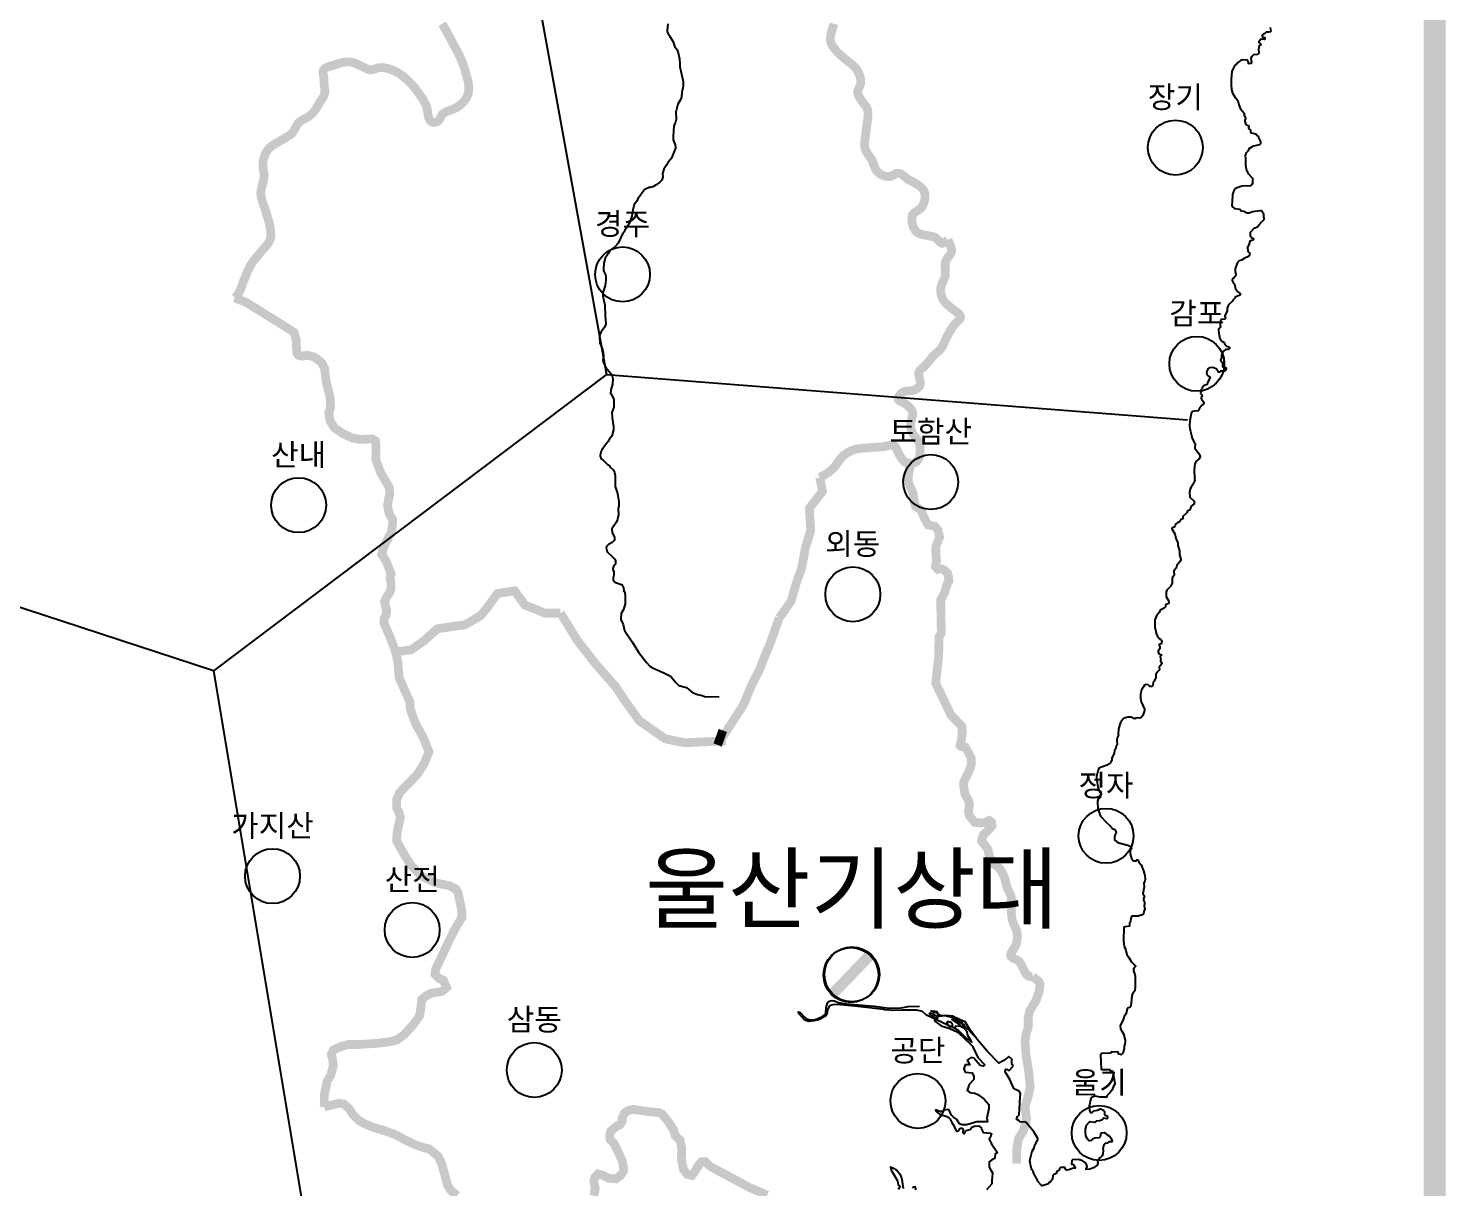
# Model space of a CAD drawing. Header units: millimetres. Extents: x -19392 to 580976, y -49129 to 736091.
# Drawn here: x 372576 to 437134, y 222029 to 274821 of the extents above; entities that cross this region are included whole.
import ezdxf
from ezdxf.enums import TextEntityAlignment as Align

# ---------------------------------------------------------------- set-up
doc = ezdxf.new("R2010")
doc.units = ezdxf.units.MM
for name, color, linetype in [('2121', 7, 'Continuous'), ('2411', 7, 'Continuous'), ('AWS', 4, 'Continuous'), ('AWS명', 2, 'Continuous'), ('EL', 2, 'Continuous'), ('MAIN-RIVER', 5, 'Continuous'), ('Point', 1, 'Continuous'), ('관측소명', 3, 'Continuous'), ('기상청', 1, 'Continuous'), ('티센', 6, 'Continuous')]:
    doc.layers.add(name, color=color, linetype=linetype)
doc.styles.get("Standard").update_dxf_attribs({"font": ''})
doc.styles.get('Standard').set_extended_font_data('Gulim')

# ---------------------------------------------------------------- blocks, each defined once
blk = doc.blocks.new('관측소(기상청)')
at = {"layer": '기상청', "const_width": 500}
blk.add_lwpolyline([(821, 874), (-914, -926)], dxfattribs=at)
at = {"layer": '기상청'}
blk.add_circle((-46, -26), 1250, dxfattribs=at)

msp = doc.modelspace()

# ---------------------------------------------------------------- linework, layer by layer
at = {"const_width": 1000}
msp.add_lwpolyline([(436634, 41900), (436634, 603450), (72212, 603450), (72212, 41900)], close=True, dxfattribs=at)
at = {"layer": '2121', "color": 7}
for points in [[(429137, 274864), (429177, 274683), (429153, 274661), (429085, 274642), (428959, 274649), (428897, 274591), (428841, 274562), (428780, 274515), (428774, 274458), (428793, 274421), (428894, 274407), (428901, 274361), (428877, 274319), (428865, 274316), (428708, 274326), (428702, 274295), (428622, 274210), (428629, 274175), (428703, 274117), (428737, 274076), (428644, 274019), (428625, 273987), (428603, 273850), (428618, 273699), (428612, 273675), (428556, 273634), (428382, 273609), (428302, 273545), (428265, 273457), (428270, 273344), (428285, 273294), (428281, 273220), (428281, 273220), (428157, 273205), (428156, 273280), (428103, 273377), (427891, 273395), (427785, 273362), (427633, 273232), (427603, 273188), (427545, 273146), (427502, 273089), (427399, 272862), (427383, 272682), (427367, 272499), (427369, 272255), (427386, 272037), (427426, 271870), (427529, 271696), (427675, 271530), (427716, 271331), (427775, 271181), (427800, 271138), (427953, 270952), (427961, 270846), (428012, 270753), (428013, 270722), (427983, 270647), (427984, 270597), (428016, 270491), (428061, 270429), (428162, 270384), (428173, 270355), (428157, 270274), (428157, 270274), (428176, 270244), (428227, 270207), (428242, 270171), (428247, 270107), (428279, 270070), (428486, 270023), (428550, 269942), (428599, 269925), (428620, 269800), (428698, 269671), (428705, 269564), (428662, 269523), (428376, 269453), (428314, 269421), (428165, 269331), (428135, 269250), (428102, 269215), (428037, 269141), (428008, 268997), (428015, 268941), (428014, 268591), (428067, 268342), (428132, 268212), (428321, 268018), (428336, 267990), (428333, 267760), (428321, 267721), (428265, 267654), (428191, 267631), (428022, 267647), (427868, 267630), (427868, 267630), (427805, 267616), (427561, 267529), (427500, 267452), (427469, 267396), (427429, 267248), (427421, 267217), (427415, 266957), (427398, 266753), (427417, 266710), (427519, 266615), (427763, 266591), (427818, 266512), (427946, 266490), (428078, 266414), (428178, 266425), (428336, 266486), (428664, 266526), (428720, 266521), (428776, 266476), (428835, 266391), (428830, 266254), (428848, 266170), (428852, 266095), (428815, 266073), (428685, 265952), (428686, 265926), (428636, 265869), (428582, 265778), (428376, 265684), (428235, 265520), (428225, 265382), (428225, 265382), (428302, 265283), (428384, 265253), (428384, 265222), (428366, 265188), (428345, 265172), (428216, 265132), (428169, 264969), (428102, 264861), (428099, 264811), (428118, 264774), (428129, 264690), (428124, 264662), (428171, 264628), (428219, 264576), (428189, 264444), (427960, 264334), (427831, 264261), (427724, 264237), (427650, 264161), (427548, 263884), (427550, 263735), (427576, 263625), (427578, 263560), (427492, 263446), (427418, 263420), (427407, 263353), (427422, 263314), (427509, 263171), (427555, 262966), (427664, 262817), (427759, 262769), (427759, 262769), (427784, 262738), (427754, 262678), (427549, 262578), (427539, 262553), (427439, 262439), (427421, 262395), (427242, 262224), (427182, 262079), (427178, 261935), (427081, 261746), (427081, 261709), (427107, 261609), (427070, 261581), (426926, 261566), (426896, 261550), (426874, 261489), (426856, 261305), (426869, 261291), (426882, 261212), (426815, 261156), (426794, 261112), (426785, 261084), (426795, 260960), (426833, 260743), (426859, 260677), (426943, 260575), (427030, 260534), (427075, 260431), (427133, 260360), (427283, 260306), (427284, 260243), (427284, 260243), (427248, 260202), (427103, 260197), (427000, 260101), (426942, 259988), (426931, 259952), (426928, 259819), (426886, 259709), (426887, 259678), (426900, 259659), (426938, 259619), (426962, 259613), (426972, 259429), (427001, 259406), (427141, 259366), (427142, 259310), (427082, 259216), (427044, 259208), (426881, 259212), (426813, 259171), (426794, 259170), (426762, 259229), (426680, 259322), (426536, 259375), (426367, 259367), (426305, 259323), (426245, 259153), (426253, 259056), (426316, 258991), (426382, 258973), (426399, 258954), (426401, 258923), (426401, 258923), (426289, 258697), (426272, 258600), (426104, 258544), (426055, 258493), (426037, 258424), (425994, 258380), (425972, 258192), (426006, 258146), (426019, 258144), (426035, 258112), (426036, 258087), (426000, 258018), (426001, 257961), (426007, 257930), (426115, 257801), (426116, 257732), (426000, 257628), (426000, 257615), (425932, 257548), (425865, 257410), (425690, 257392), (425597, 257367), (425547, 257278), (425479, 256947), (425473, 256710), (425501, 256528), (425519, 256476), (425585, 256143), (425720, 255882), (425710, 255707), (425882, 255472), (425882, 255472), (425953, 255342), (425953, 255317), (425911, 255216), (425757, 255089), (425702, 254982), (425687, 254884), (425685, 254682), (425699, 254395), (425705, 254357), (425699, 254336), (425707, 254220), (425677, 254175), (425671, 254113), (425543, 253930), (425501, 253848), (425471, 253697), (425481, 253479), (425678, 253295), (425674, 253163), (425538, 253067), (425483, 252903), (425465, 252881), (425397, 252846), (425358, 252802), (425353, 252770), (425335, 252747), (425169, 252599), (425159, 252486), (425053, 252441), (425017, 252350), (424929, 252315), (424929, 252315), (424825, 252238), (424795, 252128), (424688, 252072), (424658, 252035), (424791, 251801), (424866, 251545), (424932, 251402), (424940, 251271), (425006, 251028), (425009, 250859), (425075, 250641), (425075, 250592), (424957, 250440), (424919, 250407), (424894, 250361), (424856, 250232), (424751, 250112), (424761, 249918), (424744, 249875), (424675, 249785), (424672, 249549), (424624, 249471), (424599, 249410), (424439, 249232), (424408, 249155), (424400, 248931), (424515, 248765), (424529, 248665), (424511, 248633), (424405, 248588), (424380, 248545), (424380, 248545), (424369, 248484), (424315, 248421), (424134, 248333), (424080, 248214), (423966, 248076), (423900, 247918), (423891, 247879), (423884, 247549), (423958, 247212), (424041, 247079), (424086, 247033), (424155, 246997), (424212, 246929), (424189, 246825), (424170, 246790), (424090, 246758), (424090, 246733), (424115, 246690), (424117, 246596), (424099, 246553), (424038, 246476), (424033, 246410), (424090, 246333), (424184, 246297), (424185, 246273), (424135, 246221), (424149, 246128), (424162, 246109), (424139, 246006), (424202, 245935), (424199, 245884), (424199, 245884), (424086, 245733), (424094, 245608), (424028, 245534), (423996, 245484), (423928, 245418), (423931, 245241), (423866, 245144), (423854, 245100), (423810, 245041), (423795, 244907), (423783, 244878), (423738, 244843), (423656, 244843), (423586, 244932), (423499, 244943), (423493, 244934), (423422, 244913), (423374, 244842), (423335, 244806), (423276, 244701), (423243, 244572), (423235, 244482), (423233, 244314), (423267, 244145), (423416, 243817), (423410, 243755), (423339, 243535), (423271, 243438), (423240, 243414), (423144, 243422), (423003, 243402), (423003, 243402), (422985, 243385), (422932, 243386), (422809, 243451), (422652, 243449), (422478, 243415), (422438, 243380), (422409, 243325), (422317, 243209), (422229, 242917), (422220, 242671), (422227, 242630), (422179, 242511), (422156, 242405), (422172, 242198), (422133, 242134), (422110, 242074), (422099, 242003), (422045, 241934), (422034, 241821), (422041, 241792), (421974, 241695), (421936, 241590), (421932, 241513), (421877, 241407), (421878, 241388), (421818, 241325), (421717, 241267), (421411, 241157), (421359, 241127), (421301, 241054), (421231, 240759), (421231, 240759), (421251, 240577), (421289, 240266), (421347, 240105), (421443, 239956), (421443, 239925), (421394, 239874), (421408, 239812), (421303, 239741), (421273, 239629), (421269, 239516), (421294, 239367), (421297, 239297), (421375, 239026), (421409, 238949), (421681, 238652), (421854, 238507), (421961, 238377), (422061, 238335), (422132, 238223), (422133, 238204), (422079, 238109), (422047, 238020), (422056, 237862), (422213, 237729), (422240, 237731), (422660, 237631), (422798, 237561), (422819, 237464), (422775, 237407), (422764, 237357), (422759, 237232), (422759, 237232), (422829, 237018), (422901, 236934), (422933, 236916), (423033, 236915), (423064, 236962), (423105, 236964), (423139, 236923), (423153, 236851), (423153, 236851), (423260, 236724), (423371, 236452), (423427, 236247), (423452, 236061), (423432, 235994), (423380, 235898), (423407, 235730), (423337, 235404), (423413, 235312), (423408, 235274), (423366, 235185), (423366, 235127), (423424, 235024), (423412, 234974), (423408, 234868), (423435, 234711), (423386, 234612), (423370, 234492), (423311, 234452), (423134, 234389), (422896, 234395), (422876, 234408), (422803, 234333), (422792, 234296), (422783, 234171), (422737, 234068), (422734, 233939), (422536, 233913), (422479, 233895), (422482, 233652), (422453, 233534), (422462, 233289), (422498, 233004), (422531, 232928), (422531, 232928), (422617, 232649), (422696, 232507), (422808, 232333), (423012, 232131), (423013, 232105), (422914, 231991), (422915, 231910), (422981, 231736), (422994, 231662), (422999, 231287), (422986, 231194), (422979, 230992), (422869, 230854), (422839, 230759), (422790, 230290), (422747, 230229), (422672, 230213), (422623, 230162), (422571, 229936), (422485, 229823), (422431, 229647), (422303, 229420), (422324, 229258), (422466, 229029), (422538, 228742), (422523, 228517), (422492, 228467), (422488, 228373), (422429, 228147), (422355, 228074), (422342, 228089), (422342, 228089), (422255, 228106), (422215, 228193), (421928, 228208), (421891, 228161), (421858, 228150), (421467, 228136), (421448, 228116), (421405, 228100), (421417, 228075), (421436, 227420), (421452, 227407), (421827, 227403), (421860, 227345), (421966, 227346), (422068, 226791), (422069, 226747), (421995, 226622), (421995, 226600), (421948, 226483), (421884, 226409), (421856, 226361), (421714, 226230), (421690, 226145), (421678, 226132), (421635, 226143), (421397, 226144), (421171, 226191), (421133, 226190), (420991, 226113), (420967, 226086), (420903, 225730), (420903, 225730), (420906, 225549), (420945, 225462), (420969, 225449), (421033, 225451), (421107, 225521), (421274, 225555), (421392, 225613), (421436, 225613), (421480, 225595), (421543, 225558), (421600, 225503), (421596, 225372), (421621, 225335), (421716, 225302), (421729, 225287), (421724, 225187), (421705, 225167), (421561, 225194), (421527, 225180), (421527, 225167), (421481, 225117), (421388, 225075), (421213, 225057), (421139, 225002), (420945, 225019), (420876, 224998), (420766, 224860), (420713, 224690), (420712, 224572), (420736, 224396), (420813, 224232), (420813, 224232), (420877, 224174), (420923, 224174), (421014, 224197), (421014, 224210), (421075, 224271), (421156, 224303), (421362, 224306), (421405, 224363), (421446, 224519), (421584, 224534), (421659, 224501), (421704, 224442), (421817, 224375), (421881, 224296), (421943, 224140), (421932, 224111), (421789, 224122), (421716, 224061), (421622, 224035), (421549, 223934), (421542, 223869), (421525, 223827), (421540, 223721), (421526, 223567), (421492, 223479), (421465, 223442), (421376, 223394), (421376, 223394), (421276, 223252), (421290, 223137), (421261, 223051), (421089, 222936), (420933, 222875), (420933, 222875), (420759, 222863), (420752, 222888), (420801, 222991), (420794, 223060), (420730, 223152), (420578, 223263), (420509, 223287), (420390, 223304), (420133, 223291), (420103, 223268), (420099, 223106), (420181, 223082), (420200, 223054), (420210, 223010), (420258, 222933), (420258, 222914), (420140, 222906), (419972, 222841), (419879, 222831), (419879, 222831), (419821, 222877), (419789, 222951), (419583, 222942), (419546, 222903), (419547, 222841), (419522, 222816), (419479, 222800), (419430, 222764), (419393, 222676), (419275, 222618), (419244, 222586), (419222, 222417), (419137, 222300), (419056, 222253), (419007, 222186), (418745, 222116), (418745, 222129), (418732, 222129), (418572, 222295), (418572, 222313), (418548, 222338), (418548, 222364), (418382, 222670), (418344, 222765), (418285, 222859), (418238, 223003), (418216, 223196), (418197, 223264), (418303, 223698), (418394, 223848), (418418, 223974), (418418, 223974), (418472, 224044), (418524, 224182), (418552, 224225), (418557, 224263), (418383, 224574), (418022, 224995), (417982, 225030), (417764, 225017), (417713, 225076), (417593, 225149), (417636, 225268), (417715, 225344), (417748, 226152), (417763, 226320), (417711, 226416), (417497, 226520), (417472, 226540), (417285, 226957), (417073, 227309), (417084, 227409), (417097, 227422), (417157, 227412), (417210, 227383), (417266, 227381), (417419, 227540), (417418, 227615), (417380, 227652), (417367, 227707), (417378, 227832), (417396, 227870), (417243, 227995), (417009, 227820), (416775, 227703), (416260, 228230), (415832, 228752), (415493, 229179), (415249, 229579), (414944, 229701), (414333, 229851), (414055, 229823), (413967, 230034), (413811, 230067), (413811, 229851), (413872, 229607), (414150, 229396), (414550, 229274), (414883, 229118), (415127, 228907), (415588, 228474), (415832, 227958), (416137, 227619), (416076, 227558), (415926, 227586), (415649, 227925), (415527, 227958), (415344, 227836), (415466, 227619), (415249, 227619), (415188, 227436), (415249, 227281), (415560, 227253), (415649, 227097), (415649, 226947), (415432, 226731), (415344, 226453), (415466, 226365), (415682, 226331), (415832, 226270), (416110, 226059), (416321, 225815), (416321, 225632), (416232, 225199), (416271, 225029), (415783, 225028), (415323, 224889), (415092, 224886), (414996, 224931), (414848, 225152), (414710, 225243), (414609, 225347), (414540, 225523), (414513, 225553), (414505, 225583), (414293, 225558), (414189, 225490), (414124, 225489), (413947, 225550), (413891, 225557), (413924, 225496), (414078, 225370), (414411, 225269), (414520, 225198), (414564, 225150), (414602, 225082), (414634, 224991), (414762, 224806), (414763, 224749), (414781, 224743), (414790, 224710), (414858, 224607), (414858, 224607), (414883, 224595), (414946, 224609), (414974, 224647), (415012, 224728), (415031, 224741), (415094, 224736), (415151, 224693), (415140, 224556), (415206, 224487), (415225, 224491), (415277, 224620), (415295, 224639), (415470, 224679), (415556, 224787), (415667, 224832), (415873, 224841), (415987, 224740), (416005, 224669), (416065, 224548), (416397, 224509), (416429, 224497), (416441, 224462), (416414, 224406), (416400, 224331), (416351, 224280), (416345, 224230), (416454, 224028), (416710, 223642), (416698, 223598), (416635, 223578), (416617, 223558), (416617, 223558), (416599, 223409), (416577, 223349), (416447, 223288), (416342, 223199), (416336, 223179), (416345, 222955), (416493, 222707), (416481, 222493), (416464, 222392), (416457, 222207), (416217, 221928)], [(412442, 221983), (412385, 222395), (412339, 222550), (412320, 222584), (412117, 222822), (412016, 222889), (411840, 222961), (411885, 222789), (411996, 222634), (412162, 222334), (412197, 222161), (412227, 222139), (412265, 222093), (412265, 222067), (412198, 221951)], [(413017, 221935), (412978, 222069), (412872, 222058), (412829, 222014)]]:
    msp.add_lwpolyline(points, dxfattribs=at)
at = {"layer": '2411', "const_width": 400}
for points in [[(381974, 262552), (382006, 262578), (382041, 262611), (382050, 262620), (382081, 262656), (382111, 262694), (382138, 262734), (382164, 262775), (382188, 262818), (382210, 262863), (382231, 262908), (382250, 262955), (382269, 263003), (382287, 263051), (382305, 263099), (382305, 263099), (382322, 263148), (382339, 263197), (382356, 263246), (382373, 263295), (382387, 263335), (382407, 263381), (382426, 263428), (382446, 263474), (382465, 263521), (382484, 263567), (382503, 263614), (382523, 263660), (382542, 263706), (382562, 263752), (382583, 263798), (382603, 263843), (382625, 263888), (382647, 263933), (382670, 263977), (382693, 264021), (382718, 264064), (382743, 264107), (382745, 264110), (382773, 264151), (382802, 264191), (382831, 264231), (382862, 264271), (382893, 264310), (382924, 264349), (382956, 264387), (382989, 264426), (383021, 264464), (383053, 264503), (383085, 264541), (383117, 264580), (383149, 264619), (383149, 264619), (383180, 264658), (383202, 264686), (383237, 264725), (383273, 264764), (383309, 264803), (383344, 264843), (383379, 264882), (383413, 264923), (383446, 264963), (383477, 265004), (383506, 265046), (383532, 265089), (383556, 265132), (383577, 265176), (383594, 265222), (383607, 265268), (383616, 265315), (383619, 265342), (383622, 265391), (383621, 265441), (383619, 265481), (383617, 265530), (383613, 265580), (383609, 265630), (383602, 265679), (383595, 265728), (383587, 265777), (383577, 265826), (383567, 265875), (383556, 265924), (383544, 265972), (383531, 266021), (383517, 266069), (383504, 266118), (383489, 266166), (383474, 266214), (383474, 266214), (383459, 266263), (383444, 266311), (383429, 266359), (383413, 266407), (383398, 266455), (383383, 266503), (383368, 266551), (383361, 266573), (383344, 266622), (383328, 266670), (383311, 266718), (383294, 266766), (383277, 266814), (383260, 266862), (383244, 266910), (383229, 266958), (383215, 267006), (383202, 267054), (383190, 267103), (383180, 267151), (383172, 267199), (383166, 267248), (383162, 267289), (383164, 267337), (383169, 267386), (383176, 267435), (383185, 267483), (383195, 267532), (383206, 267581), (383219, 267630), (383232, 267679), (383245, 267728), (383258, 267777), (383271, 267827), (383283, 267876), (383295, 267925), (383295, 267925), (383304, 267975), (383312, 268024), (383319, 268073), (383321, 268103), (383317, 268153), (383311, 268203), (383304, 268253), (383296, 268303), (383288, 268353), (383280, 268403), (383273, 268452), (383267, 268502), (383263, 268551), (383261, 268601), (383261, 268639), (383264, 268690), (383269, 268741), (383276, 268792), (383285, 268842), (383296, 268892), (383309, 268942), (383325, 268991), (383342, 269039), (383362, 269085), (383384, 269131), (383407, 269175), (383433, 269217), (383460, 269255), (383489, 269294), (383520, 269330), (383554, 269365), (383590, 269398), (383628, 269430), (383667, 269461), (383708, 269490), (383750, 269519), (383750, 269519), (383793, 269547), (383837, 269574), (383882, 269601), (383926, 269628), (383971, 269654), (384016, 269680), (384036, 269692), (384080, 269718), (384124, 269743), (384169, 269768), (384214, 269792), (384258, 269817), (384302, 269842), (384346, 269867), (384389, 269893), (384431, 269920), (384472, 269948), (384511, 269978), (384549, 270009), (384585, 270042), (384592, 270050), (384622, 270089), (384650, 270130), (384676, 270173), (384701, 270217), (384726, 270261), (384750, 270306), (384774, 270350), (384799, 270394), (384825, 270437), (384853, 270478), (384883, 270517), (384890, 270527), (384928, 270558), (384967, 270588), (385008, 270616), (385008, 270616), (385051, 270642), (385094, 270667), (385139, 270691), (385183, 270716), (385228, 270740), (385273, 270764), (385316, 270790), (385359, 270816), (385400, 270844), (385427, 270864), (385463, 270898), (385498, 270934), (385531, 270970), (385564, 271008), (385595, 271047), (385625, 271087), (385655, 271128), (385683, 271169), (385711, 271212), (385738, 271255), (385764, 271298), (385789, 271342), (385814, 271386), (385839, 271431), (385844, 271441), (385874, 271483), (385904, 271526), (385933, 271569), (385960, 271613), (385987, 271657), (386011, 271701), (386032, 271747), (386051, 271792), (386066, 271839), (386077, 271886), (386082, 271917), (386082, 271917), (386084, 271966), (386082, 272014), (386077, 272064), (386069, 272114), (386061, 272164), (386053, 272215), (386046, 272265), (386043, 272295), (386042, 272345), (386043, 272395), (386043, 272445), (386043, 272495), (386043, 272533), (386035, 272586), (386024, 272639), (386013, 272692), (386004, 272743), (385997, 272793), (385996, 272840), (386001, 272883), (386003, 272891), (386022, 272928), (386048, 272962), (386082, 272992), (386121, 273019), (386165, 273043), (386213, 273064), (386265, 273083), (386319, 273100), (386375, 273115), (386432, 273129), (386489, 273142), (386520, 273149), (386567, 273168), (386615, 273187), (386663, 273204), (386663, 273204), (386712, 273221), (386761, 273236), (386811, 273250), (386860, 273262), (386910, 273272), (386960, 273281), (387010, 273287), (387059, 273292), (387109, 273294), (387158, 273294), (387207, 273291), (387235, 273288), (387282, 273281), (387330, 273270), (387377, 273258), (387424, 273242), (387471, 273225), (387518, 273207), (387564, 273186), (387610, 273165), (387657, 273143), (387703, 273121), (387749, 273098), (387795, 273076), (387841, 273054), (387851, 273050), (387896, 273026), (387942, 273001), (387988, 272978), (388033, 272958), (388080, 272942), (388126, 272931), (388129, 272931), (388176, 272930), (388224, 272936), (388272, 272947), (388272, 272947), (388321, 272961), (388370, 272977), (388419, 272994), (388468, 273010), (388517, 273023), (388546, 273030), (388596, 273033), (388646, 273034), (388696, 273033), (388746, 273029), (388796, 273023), (388846, 273015), (388896, 273006), (388946, 272994), (388995, 272980), (389043, 272965), (389091, 272948), (389138, 272929), (389182, 272911), (389228, 272892), (389273, 272872), (389318, 272850), (389362, 272827), (389406, 272802), (389448, 272776), (389491, 272748), (389532, 272719), (389573, 272689), (389613, 272658), (389653, 272627), (389691, 272594), (389729, 272561), (389738, 272553), (389777, 272522), (389815, 272489), (389852, 272456), (389852, 272456), (389889, 272423), (389925, 272388), (389961, 272353), (389995, 272317), (390030, 272280), (390063, 272243), (390096, 272205), (390129, 272166), (390161, 272128), (390192, 272088), (390223, 272048), (390254, 272008), (390283, 271967), (390313, 271926), (390341, 271885), (390370, 271844), (390374, 271838), (390403, 271798), (390432, 271757), (390461, 271716), (390489, 271674), (390516, 271632), (390543, 271589), (390569, 271547), (390594, 271504), (390619, 271460), (390643, 271416), (390666, 271372), (390689, 271327), (390711, 271282), (390725, 271226), (390737, 271168), (390747, 271108), (390756, 271048), (390765, 270988), (390775, 270929), (390775, 270929), (390785, 270872), (390796, 270817), (390809, 270765), (390825, 270716), (390844, 270672), (390866, 270633), (390892, 270601), (390924, 270574), (390960, 270555), (390990, 270547), (391039, 270538), (391090, 270538), (391140, 270544), (391148, 270547), (391190, 270563), (391227, 270589), (391260, 270623), (391290, 270662), (391318, 270706), (391345, 270754), (391372, 270802), (391399, 270850), (391428, 270897), (391446, 270924), (391486, 270952), (391528, 270978), (391571, 271002), (391616, 271024), (391661, 271044), (391708, 271063), (391756, 271081), (391804, 271099), (391852, 271117), (391899, 271135), (391946, 271154), (391993, 271174), (391993, 271174), (392038, 271196), (392082, 271219), (392122, 271242), (392164, 271271), (392206, 271302), (392247, 271335), (392287, 271368), (392325, 271403), (392362, 271440), (392398, 271477), (392431, 271515), (392463, 271555), (392492, 271596), (392519, 271637), (392543, 271680), (392564, 271723), (392579, 271758), (392596, 271802), (392610, 271847), (392621, 271893), (392629, 271940), (392635, 271988), (392638, 272036), (392639, 272086), (392638, 272136), (392635, 272186), (392630, 272237), (392623, 272289), (392614, 272340), (392604, 272392), (392593, 272444), (392580, 272497), (392567, 272549), (392552, 272601), (392537, 272652), (392521, 272704), (392521, 272704), (392505, 272755), (392499, 272772), (392489, 272820), (392477, 272868), (392464, 272916), (392451, 272964), (392437, 273011), (392421, 273058), (392406, 273105), (392389, 273152), (392372, 273199), (392354, 273246), (392335, 273292), (392316, 273339), (392297, 273385), (392277, 273431), (392256, 273477), (392235, 273522), (392213, 273568), (392191, 273613), (392169, 273659), (392146, 273704), (392124, 273749), (392100, 273794), (392077, 273839), (392053, 273884), (392030, 273928), (392006, 273973), (391982, 274018), (391958, 274062), (391934, 274106), (391910, 274151), (391903, 274162), (391881, 274207), (391858, 274251), (391834, 274295), (391834, 274295), (391811, 274340), (391787, 274384), (391764, 274428), (391740, 274471), (391716, 274515), (391692, 274559), (391667, 274603), (391643, 274647), (391619, 274691), (391595, 274734), (391571, 274778), (391547, 274822), (391523, 274866), (391506, 274897), (391479, 274941), (391452, 274984), (391425, 275028)], [(409275, 275029), (409262, 274981), (409247, 274933), (409231, 274885), (409215, 274838), (409198, 274790), (409183, 274742), (409183, 274742), (409168, 274694), (409158, 274654), (409145, 274604), (409132, 274553), (409122, 274503), (409113, 274452), (409107, 274402), (409104, 274353), (409105, 274304), (409112, 274256), (409113, 274249), (409125, 274202), (409141, 274156), (409161, 274110), (409185, 274066), (409212, 274022), (409241, 273980), (409272, 273938), (409293, 273912), (409322, 273871), (409352, 273832), (409384, 273794), (409417, 273757), (409451, 273721), (409486, 273685), (409523, 273651), (409559, 273616), (409597, 273583), (409635, 273549), (409673, 273516), (409711, 273483), (409750, 273450), (409788, 273417), (409828, 273385), (409868, 273353), (409909, 273322), (409909, 273322), (409950, 273290), (409990, 273259), (410031, 273227), (410070, 273195), (410109, 273162), (410146, 273129), (410182, 273095), (410216, 273059), (410248, 273023), (410278, 272985), (410305, 272945), (410334, 272902), (410360, 272858), (410384, 272812), (410407, 272765), (410427, 272717), (410444, 272669), (410459, 272619), (410472, 272569), (410481, 272519), (410488, 272469), (410492, 272419), (410492, 272368), (410489, 272319), (410485, 272293), (410470, 272245), (410450, 272198), (410429, 272150), (410407, 272103), (410386, 272056), (410368, 272009), (410356, 271962), (410351, 271916), (410350, 271911), (410357, 271864), (410370, 271817), (410370, 271817), (410388, 271771), (410410, 271724), (410435, 271679), (410462, 271634), (410485, 271596), (410512, 271553), (410542, 271511), (410572, 271470), (410603, 271429), (410635, 271389), (410666, 271348), (410696, 271308), (410725, 271267), (410751, 271225), (410774, 271183), (410794, 271139), (410800, 271124), (410812, 271077), (410820, 271030), (410825, 270981), (410826, 270932), (410826, 270882), (410823, 270832), (410819, 270781), (410813, 270730), (410806, 270679), (410799, 270627), (410791, 270576), (410783, 270525), (410778, 270494), (410773, 270444), (410767, 270395), (410761, 270345), (410755, 270295), (410748, 270246), (410742, 270196), (410742, 270196), (410735, 270147), (410729, 270097), (410723, 270047), (410717, 269998), (410712, 269948), (410710, 269932), (410703, 269881), (410695, 269830), (410688, 269779), (410681, 269728), (410675, 269677), (410671, 269626), (410668, 269576), (410668, 269526), (410669, 269477), (410673, 269428), (410681, 269380), (410688, 269347), (410703, 269302), (410722, 269258), (410744, 269214), (410768, 269171), (410795, 269129), (410823, 269087), (410852, 269045), (410882, 269003), (410912, 268962), (410942, 268920), (410972, 268878), (411000, 268835), (411003, 268830), (411022, 268782), (411040, 268732), (411057, 268682), (411075, 268632), (411092, 268583), (411092, 268583), (411110, 268534), (411129, 268487), (411149, 268442), (411172, 268399), (411196, 268358), (411224, 268320), (411250, 268291), (411287, 268255), (411328, 268222), (411371, 268192), (411416, 268165), (411464, 268141), (411513, 268120), (411563, 268103), (411615, 268089), (411666, 268080), (411718, 268074), (411769, 268073), (411820, 268077), (411869, 268086), (411880, 268088), (411926, 268109), (411971, 268134), (412016, 268160), (412060, 268186), (412105, 268208), (412149, 268223), (412150, 268223), (412195, 268224), (412239, 268217), (412283, 268203), (412327, 268183), (412371, 268157), (412414, 268128), (412458, 268095), (412501, 268060), (412501, 268060), (412543, 268024), (412586, 267986), (412623, 267953), (412671, 267928), (412720, 267903), (412769, 267878), (412818, 267853), (412868, 267827), (412917, 267800), (412965, 267773), (413013, 267746), (413059, 267718), (413103, 267689), (413146, 267659), (413186, 267628), (413224, 267596), (413259, 267563), (413292, 267529), (413320, 267493), (413345, 267457), (413367, 267418), (413383, 267378), (413387, 267368), (413400, 267322), (413410, 267275), (413416, 267225), (413418, 267175), (413417, 267123), (413413, 267071), (413405, 267019), (413395, 266967), (413381, 266915), (413364, 266864), (413345, 266815), (413323, 266766), (413298, 266720), (413298, 266720), (413271, 266676), (413252, 266649), (413215, 266615), (413174, 266584), (413130, 266555), (413085, 266526), (413040, 266498), (412996, 266469), (412955, 266439), (412917, 266407), (412884, 266372), (412858, 266334), (412847, 266311), (412832, 266265), (412823, 266216), (412819, 266165), (412820, 266113), (412824, 266064), (412828, 266012), (412834, 265960), (412844, 265909), (412857, 265857), (412874, 265807), (412894, 265758), (412917, 265711), (412943, 265666), (412972, 265625), (413004, 265586), (413039, 265551), (413072, 265524), (413111, 265499), (413153, 265478), (413198, 265460), (413246, 265446), (413295, 265433), (413346, 265422), (413346, 265422), (413398, 265412), (413450, 265403), (413502, 265393), (413522, 265389), (413572, 265380), (413622, 265370), (413671, 265361), (413721, 265350), (413769, 265339), (413817, 265325), (413863, 265308), (413882, 265300), (413924, 265267), (413965, 265229), (414005, 265189), (414043, 265148), (414081, 265110), (414119, 265077), (414157, 265051), (414195, 265034), (414219, 265030), (414259, 265041), (414298, 265063), (414338, 265092), (414379, 265125), (414421, 265161), (414459, 265194)], [(414459, 265194), (414495, 265116), (414517, 265068), (414539, 265019), (414560, 264971), (414580, 264922), (414598, 264875), (414613, 264827), (414624, 264780), (414631, 264733), (414632, 264687), (414631, 264670), (414619, 264626), (414600, 264583), (414577, 264540), (414550, 264498), (414521, 264456), (414489, 264414), (414458, 264372), (414427, 264329), (414398, 264286), (414372, 264242), (414361, 264220), (414350, 264173), (414343, 264125), (414339, 264076), (414336, 264026), (414336, 263976), (414337, 263926), (414339, 263875), (414341, 263824), (414343, 263773), (414345, 263722), (414345, 263671), (414344, 263620), (414341, 263570), (414341, 263570), (414338, 263545), (414323, 263498), (414305, 263450), (414285, 263403), (414265, 263356), (414244, 263309), (414223, 263262), (414203, 263216), (414184, 263169), (414168, 263122), (414154, 263075), (414143, 263028), (414136, 262983), (414133, 262933), (414132, 262882), (414135, 262832), (414140, 262781), (414149, 262730), (414160, 262680), (414174, 262631), (414191, 262582), (414210, 262535), (414232, 262489), (414256, 262445), (414271, 262421), (414298, 262381), (414328, 262344), (414361, 262307), (414396, 262272), (414433, 262238), (414471, 262205), (414511, 262173), (414551, 262141), (414591, 262108), (414631, 262076), (414671, 262043), (414671, 262043), (414676, 262039), (414723, 262005), (414770, 261970), (414818, 261935), (414864, 261901), (414907, 261866), (414946, 261830), (414980, 261795), (415007, 261759), (415026, 261723), (415035, 261686), (415036, 261679), (415029, 261642), (415012, 261605), (414987, 261567), (414955, 261529), (414919, 261490), (414879, 261451), (414837, 261411), (414795, 261371), (414754, 261331), (414743, 261319), (414715, 261279), (414686, 261238), (414659, 261196), (414632, 261154), (414606, 261111), (414580, 261068), (414554, 261025), (414529, 260982), (414505, 260938), (414480, 260895), (414456, 260851), (414432, 260806), (414409, 260762), (414406, 260757), (414406, 260757), (414385, 260711), (414364, 260665), (414344, 260618), (414323, 260572), (414303, 260525), (414282, 260479), (414261, 260434), (414239, 260389), (414215, 260345), (414190, 260302), (414163, 260261), (414134, 260221), (414113, 260195), (414080, 260159), (414044, 260125), (414007, 260091), (413969, 260059), (413930, 260026), (413892, 259993), (413866, 259970), (413831, 259935), (413797, 259898), (413763, 259862), (413730, 259824), (413697, 259787), (413664, 259749), (413632, 259710), (413600, 259672), (413568, 259634), (413535, 259595), (413503, 259557), (413470, 259519), (413438, 259482), (413404, 259444), (413371, 259408), (413331, 259374), (413331, 259374), (413291, 259341), (413252, 259306), (413216, 259272), (413183, 259235), (413155, 259198), (413146, 259183), (413135, 259138), (413132, 259090), (413135, 259040), (413144, 258987), (413155, 258934), (413168, 258880), (413182, 258826), (413194, 258773), (413204, 258721), (413209, 258671), (413208, 258623), (413200, 258579), (413191, 258554), (413163, 258516), (413130, 258481), (413091, 258449), (413049, 258419), (413004, 258392), (412957, 258368), (412921, 258351), (412873, 258337), (412822, 258326), (412770, 258319), (412717, 258314), (412664, 258309), (412612, 258305), (412560, 258299), (412511, 258291), (412464, 258279), (412421, 258262), (412421, 258262), (412382, 258240), (412381, 258239), (412337, 258202), (412297, 258160), (412260, 258115), (412231, 258068), (412210, 258021), (412198, 257976), (412199, 257934), (412201, 257924), (412221, 257893), (412253, 257866), (412295, 257840), (412343, 257816), (412396, 257792), (412449, 257767), (412494, 257744), (412536, 257714), (412579, 257682), (412620, 257649), (412660, 257614), (412698, 257578), (412733, 257540), (412766, 257501), (412795, 257461), (412820, 257419), (412840, 257376), (412854, 257340), (412859, 257295), (412859, 257249), (412854, 257201), (412846, 257153), (412835, 257103), (412822, 257053), (412808, 257002), (412794, 256950), (412794, 256950), (412782, 256899), (412772, 256848), (412765, 256797), (412763, 256755), (412767, 256705), (412773, 256655), (412782, 256605), (412794, 256556), (412808, 256507), (412825, 256459), (412844, 256413), (412866, 256368), (412875, 256350), (412903, 256309), (412934, 256269), (412966, 256230), (412999, 256192), (413032, 256153), (413063, 256114), (413091, 256074), (413100, 256058), (413122, 256013), (413141, 255966), (413158, 255918), (413171, 255869), (413181, 255819), (413189, 255769), (413194, 255718), (413196, 255667), (413195, 255616), (413191, 255566), (413190, 255563), (413190, 255509), (413187, 255454), (413181, 255399), (413172, 255346), (413172, 255346), (413159, 255295), (413143, 255246), (413122, 255201), (413098, 255161), (413068, 255126), (413055, 255114), (413018, 255083), (412974, 255057), (412927, 255036), (412876, 255020), (412823, 255009), (412770, 255004), (412716, 255004), (412664, 255010), (412614, 255021), (412605, 255024), (412564, 255039), (412524, 255061), (412486, 255089), (412450, 255121), (412415, 255158), (412382, 255199), (412351, 255242), (412320, 255287), (412291, 255334), (412263, 255381), (412235, 255429), (412223, 255451), (412199, 255499), (412177, 255550), (412156, 255600), (412134, 255648), (412112, 255695), (412087, 255737), (412060, 255774), (412029, 255804), (412029, 255804), (412020, 255811), (411982, 255827), (411940, 255837), (411894, 255840), (411845, 255839), (411795, 255832), (411742, 255823), (411688, 255811), (411634, 255797), (411579, 255784), (411524, 255770), (411503, 255766), (411453, 255762), (411403, 255759), (411353, 255756), (411303, 255754), (411253, 255751), (411203, 255748), (411153, 255745), (411103, 255742), (411054, 255738), (411004, 255735), (410954, 255731), (410904, 255726), (410854, 255721), (410851, 255721), (410800, 255718), (410749, 255714), (410698, 255711), (410647, 255708), (410596, 255703), (410546, 255699), (410495, 255693), (410445, 255687), (410395, 255679), (410346, 255671), (410346, 255671), (410297, 255661), (410249, 255649), (410201, 255636), (410154, 255621), (410108, 255604), (410063, 255586), (410017, 255566), (409972, 255544), (409928, 255521), (409884, 255496), (409841, 255469), (409800, 255440), (409760, 255410), (409726, 255383), (409689, 255351), (409654, 255316), (409620, 255280), (409588, 255242), (409557, 255203), (409526, 255163), (409496, 255122), (409467, 255081), (409438, 255040), (409408, 254998), (409379, 254957), (409349, 254916), (409318, 254877), (409286, 254838), (409253, 254800), (409231, 254776), (409194, 254742), (409156, 254709), (409118, 254676), (409079, 254645), (409039, 254614), (408998, 254585), (408998, 254585), (408957, 254556), (408915, 254529), (408872, 254502), (408829, 254477), (408785, 254453), (408740, 254430), (408713, 254416), (408669, 254392), (408624, 254368)], [(386053, 225704), (386063, 226300), (386185, 226866), (386349, 227152), (386471, 227596), (386428, 227883), (386371, 228097), (386471, 228298), (386793, 228448), (387144, 228549), (387595, 228549), (388419, 228599), (389021, 228670), (389350, 228749), (389701, 229000), (390123, 229472), (390395, 229852), (390446, 230146), (390496, 230597), (390675, 230747), (390897, 230876), (391198, 230926), (391427, 230976), (391627, 231148), (391477, 231477), (391298, 231549), (391097, 231750), (391126, 231972), (391971, 233748), (392322, 234328), (392322, 234628), (392150, 235452), (392050, 235624), (391778, 235774), (391147, 235903), (390496, 236204), (389973, 236748), (389622, 237328), (389350, 237829), (389371, 238180), (389472, 238682), (389522, 238882), (389450, 239133), (389350, 239326), (389350, 239706), (389500, 240028), (390274, 240830), (390603, 241331), (390825, 241883), (390553, 242556), (390202, 243179), (389973, 243830), (389951, 244160), (389472, 245234), (389400, 246007), (389300, 246430), (389071, 247060), (388777, 247733), (388777, 247934), (388870, 248106), (388899, 248306), (388799, 248707), (388899, 248936), (389049, 249158), (389099, 249330), (389099, 249559), (389049, 249781), (389099, 249982), (388870, 250562), (388670, 250863), (388720, 251085), (388849, 251385), (389099, 251858), (389171, 252238), (389171, 252460), (389021, 252689), (388935, 253083), (388999, 253441), (389042, 253634), (389013, 253920), (388627, 254579), (388397, 255202), (388412, 255546), (388412, 255861), (388383, 256040), (388233, 256126), (387968, 256112), (387746, 256097), (387352, 256162), (386922, 256355), (386507, 256635), (386314, 256964), (386263, 257308), (386342, 257608), (386328, 257981), (386135, 258769), (386070, 259334), (385927, 259606), (385597, 259857), (385340, 259921), (385211, 259921), (385017, 259893), (384881, 259936), (384803, 260050), (384774, 260652), (384674, 260981), (384237, 261261), (382511, 262335), (381974, 262552)], [(412760, 255004), (412660, 254429), (412660, 254150), (412867, 253670), (412975, 253075), (413247, 252868), (413390, 252517), (413562, 252209), (413877, 252137), (414013, 251965), (414085, 251650), (413913, 251235), (413913, 250956), (413941, 250576), (413891, 250311), (413999, 250189), (414135, 250218), (414292, 250154), (414443, 250018), (414486, 249882), (414507, 249645), (414443, 249552), (414307, 249122), (414135, 248786), (414149, 247927), (414163, 247275), (414056, 247110), (414042, 246229), (413906, 244998), (414600, 243551), (414887, 243258), (415087, 243057), (415109, 242899), (415109, 242670), (415059, 242319), (415016, 242176), (415073, 242119), (415259, 242090), (415381, 241868), (415524, 241582), (415524, 241274), (415431, 241009), (415180, 240500), (415180, 240300), (415231, 239963), (415395, 239670), (415445, 239469), (415395, 239147), (415445, 238961), (415675, 238667), (415939, 238639), (416140, 238653), (416340, 238746), (416448, 238667), (416477, 238517), (416355, 238359), (416090, 238116), (416033, 237980), (415997, 237808), (416118, 237658), (416290, 237421), (416319, 237257), (416412, 236963), (416447, 236814)], [(403973, 242191), (404210, 242849)], [(416447, 236814), (416470, 236799), (416515, 236775), (416560, 236752), (416560, 236752), (416605, 236728), (416648, 236702), (416689, 236675), (416728, 236645), (416735, 236640), (416772, 236606), (416806, 236571), (416838, 236532), (416868, 236492), (416896, 236450), (416922, 236406), (416946, 236361), (416968, 236315), (416989, 236268), (417000, 236242), (417019, 236197), (417036, 236150), (417051, 236103), (417064, 236055), (417077, 236006), (417089, 235957), (417101, 235908), (417112, 235859), (417124, 235810), (417137, 235762), (417151, 235713), (417159, 235686), (417180, 235640), (417202, 235594), (417224, 235549), (417247, 235504), (417269, 235458), (417290, 235413), (417309, 235367), (417327, 235321), (417341, 235274), (417341, 235274), (417344, 235262), (417352, 235214), (417357, 235165), (417360, 235116), (417360, 235066), (417359, 235016), (417357, 234965), (417354, 234915), (417351, 234864), (417348, 234813), (417346, 234763), (417345, 234712), (417344, 234705), (417346, 234655), (417348, 234605), (417351, 234555), (417354, 234505), (417358, 234455), (417363, 234405), (417369, 234355), (417377, 234306), (417386, 234257), (417396, 234208), (417397, 234202), (417413, 234154), (417431, 234107), (417450, 234061), (417470, 234014), (417491, 233968), (417512, 233922), (417532, 233875), (417552, 233829), (417570, 233783), (417586, 233736), (417600, 233689), (417609, 233646), (417609, 233646), (417617, 233596), (417621, 233546), (417624, 233496), (417624, 233446), (417622, 233395), (417618, 233345), (417612, 233294), (417604, 233244), (417593, 233194), (417581, 233145), (417567, 233097), (417556, 233063), (417530, 233013), (417500, 232964), (417467, 232915), (417435, 232867), (417403, 232820), (417374, 232774), (417349, 232730), (417330, 232688), (417318, 232648), (417315, 232610), (417318, 232586), (417339, 232554), (417369, 232525), (417406, 232498), (417450, 232472), (417497, 232447), (417548, 232423), (417599, 232397), (417649, 232370), (417689, 232347), (417722, 232308), (417752, 232265), (417781, 232220), (417808, 232173), (417808, 232173), (417833, 232124), (417858, 232075), (417882, 232026), (417905, 231977), (417929, 231929), (417953, 231882), (417977, 231838), (418003, 231796), (418030, 231758), (418059, 231723), (418090, 231693), (418123, 231668), (418139, 231658), (418181, 231648), (418224, 231641), (418270, 231640), (418317, 231641), (418326, 231642)], [(418326, 231642), (418589, 231435), (418661, 231291), (418618, 230955), (418475, 230554), (418188, 230074), (418116, 229766), (418116, 229315), (418023, 229028), (417973, 228699), (418023, 228033), (418138, 227367), (418210, 226601), (418116, 226178), (417973, 225720), (418045, 225154), (417923, 224674), (417665, 224223), (417594, 223722), (417594, 223414), (417594, 223128)], [(386053, 225714), (386204, 225746), (386724, 225871), (386954, 225836), (387195, 225618), (387355, 225366), (387627, 225090), (387888, 224941), (388215, 224802), (388494, 224711), (388775, 224633), (389289, 224446), (389699, 224226), (390175, 223991), (390605, 223845), (390811, 223805), (391238, 223465), (391385, 223160), (391527, 222682), (391675, 222125), (391847, 221879), (392106, 221666)], [(398330, 221660), (398402, 221982), (398330, 222333), (398380, 222505), (398531, 222655), (398774, 222583), (399003, 222454), (399347, 222433), (399547, 222583), (399676, 222755), (399698, 222884), (399626, 223257), (399347, 223851), (399225, 224080), (399075, 224230), (399053, 224424), (399103, 224603), (399376, 224825), (399526, 224896), (399626, 225047), (399626, 225197), (399727, 225426), (399920, 225548), (400149, 225598), (400271, 225570), (400772, 225498), (401295, 225448), (401445, 225376), (401717, 225047), (401968, 224653), (402040, 224402), (402269, 224180), (402340, 223801), (402319, 223307), (402419, 222855), (402591, 222634), (402792, 222583), (402892, 222705), (403114, 223056), (403236, 223206), (403415, 223206), (403615, 223006), (405434, 222032), (406229, 221688)]]:
    msp.add_lwpolyline(points, dxfattribs=at)
at = {"layer": '2411', "linetype": 'Continuous', "const_width": 400}
for points in [[(406780, 247978), (407316, 248729), (407555, 249564), (407794, 250220), (407973, 251175), (408211, 251950), (408152, 252964), (408748, 253740), (408624, 254368)], [(389300, 246430), (390011, 246522), (390607, 246940), (391204, 247477), (391980, 247596), (392457, 247655), (393173, 248073), (393472, 248431), (393949, 249087), (394725, 249206), (395202, 248550), (395680, 248371), (396097, 248192), (396814, 248192)], [(396814, 248192), (397589, 246940), (398425, 245866), (399320, 244852), (399797, 244136), (400394, 243301), (401588, 242466), (402483, 242287), (404347, 242374)], [(406780, 247978), (406384, 246859), (406096, 246170), (405871, 245593), (405519, 244904), (405134, 243990), (403973, 242191)]]:
    msp.add_lwpolyline(points, dxfattribs=at)
at = {"layer": 'AWS'}
for centre in [(424823, 269392), (399642, 263616), (425800, 259543), (413678, 254159), (384886, 253107), (410130, 249048), (421667, 238051), (383697, 236212), (390061, 233764), (395619, 227385), (413097, 225977), (421353, 224520)]:
    msp.add_circle(centre, 1250, dxfattribs=at)
at = {"layer": 'MAIN-RIVER'}
for p, q in [((413663, 230092), (413983, 229994)), ((413693, 229869), (413896, 229768)), ((413710, 229980), (413905, 229869)), ((413648, 229819), (414774, 229293))]:
    msp.add_line(p, q, dxfattribs=at)
for points in [[(401699, 275022), (401673, 274741), (401680, 274660), (401756, 274511), (401788, 274473), (401949, 274201), (401949, 274201), (402014, 274015), (402130, 273842), (402182, 273704), (402237, 273436), (402244, 273191), (402252, 273062), (402402, 272408), (402399, 272189), (402335, 271901), (402331, 271707), (402294, 271590), (402161, 271367), (402091, 271072), (402072, 271029), (402090, 270672), (402056, 270546), (402025, 270489), (401983, 270371), (401956, 270160), (401940, 269902), (401948, 269751), (402033, 269512), (402057, 269391), (402052, 269330)], [(402052, 269330), (402030, 269295), (401873, 268907), (401696, 268685), (401696, 268659), (401665, 268628), (401647, 268584), (401525, 268407), (401525, 268407), (401466, 268207), (401474, 268052), (401432, 267912), (401345, 267818), (401333, 267818), (401169, 267691), (401017, 267599), (400913, 267578), (400880, 267585), (400627, 267462), (400627, 267449), (400485, 267266), (400462, 267220), (400339, 267065), (400291, 266952), (400175, 266793), (400103, 266561), (400059, 266264), (399984, 266045), (399932, 265903), (399811, 265721), (399811, 265709), (399750, 265632), (399697, 265535), (399662, 265495), (399439, 265039), (399285, 264867), (399285, 264855), (399273, 264854), (399242, 264819), (399230, 264819), (399230, 264819), (399083, 264717), (398996, 264583), (398846, 264349), (398784, 264123), (398772, 263875), (398777, 263784), (398867, 263599), (398881, 263512), (398878, 263352), (398856, 263117), (398751, 262771), (398744, 262640), (398780, 262484), (398838, 262226), (398843, 261708), (398864, 261583), (398876, 261361), (398840, 261233), (398663, 261002), (398602, 260883), (398585, 260764), (398608, 260502), (398736, 260195), (398765, 260066), (398767, 259884), (398747, 259712), (398754, 259619), (398888, 259381), (399103, 259109), (399174, 258991), (399195, 258879), (399195, 258879), (399182, 258614), (399115, 258353), (399100, 258183), (399137, 258140), (399238, 257918), (399247, 257880), (399240, 257568), (399156, 257323), (399166, 257092), (399227, 256689), (399237, 256536), (399171, 256315), (399135, 256228), (399033, 256095), (398977, 255999), (398914, 255926), (398914, 255913), (398864, 255863), (398782, 255749), (398758, 255699), (398694, 255622), (398670, 255571), (398622, 255387), (398618, 255333), (398675, 255217), (398776, 255142), (398979, 254943), (399003, 254944), (399045, 254892), (399063, 254893), (399067, 254858), (399067, 254858), (399208, 254718), (399273, 254612), (399306, 254456), (399300, 254406), (399313, 253963), (399412, 253639), (399468, 253265), (399471, 253084), (399448, 252940), (399458, 252678), (399417, 252454), (399357, 252326), (399161, 252033), (399169, 251870), (399280, 251630), (399281, 251550), (399256, 251505), (399171, 251407), (398997, 251321), (398911, 251225), (398900, 251150), (398905, 251118), (398940, 250979), (399162, 250770), (399175, 250767), (399284, 250644), (399321, 250569), (399317, 250419), (399225, 250311), (399201, 250230), (399202, 250180), (399202, 250180), (399248, 250074), (399244, 249960), (399230, 249852), (399218, 249826), (399209, 249705), (399298, 249606), (399585, 249502), (399614, 249501), (399689, 249350), (399697, 249225), (399689, 249198), (399745, 249140), (399764, 248951), (399757, 248614), (399686, 248350), (399594, 248204), (399572, 248187), (399568, 247899), (399665, 247675), (399726, 247394), (400083, 246881), (400365, 246417), (400735, 245941), (400888, 245774), (401008, 245695), (401489, 245491), (401832, 245325), (401852, 245296), (402076, 245030), (402201, 244901), (402553, 244800), (402553, 244800), (402772, 244624), (402906, 244546), (403057, 244489), (403264, 244442), (403415, 244376), (404033, 244391), (404033, 244391)], [(413648, 229819), (413579, 229835), (413490, 229880), (413301, 230045), (413043, 230117), (412388, 230116), (411962, 230100), (411587, 230129), (411567, 230128), (411542, 230143), (410222, 230299), (409421, 230362), (409227, 230359), (409106, 230318), (409060, 230288), (408981, 230123), (408953, 229911), (408891, 229841), (408618, 229693), (408507, 229659), (408352, 229622), (408108, 229598), (407944, 229658), (407658, 229979), (407662, 230040), (407721, 230027), (407943, 229770), (408019, 229722), (408194, 229675), (408351, 229671), (408506, 229724), (408506, 229724), (408772, 229842), (408836, 229905), (408895, 229978), (408919, 230227), (408970, 230448), (409019, 230499), (409019, 230512), (409112, 230537), (409197, 230546), (409278, 230530), (409482, 230456), (409814, 230399), (411112, 230299), (411785, 230210), (412330, 230219), (412647, 230273), (413166, 230294)], [(413693, 229869), (413663, 229903), (413621, 229943), (413616, 229958), (413657, 229988), (413659, 229988), (413708, 229980), (413710, 229980), (413710, 229980)], [(413896, 229768), (413945, 229759), (413947, 229759), (414000, 229749), (414002, 229751), (413985, 229797), (413953, 229834), (413911, 229864), (413905, 229869), (413905, 229869)], [(415747, 228891), (415694, 228912), (415576, 229025), (415576, 229025), (415542, 229062), (415509, 229100), (415476, 229137), (415442, 229174), (415408, 229211), (415396, 229224), (415360, 229259), (415324, 229294), (415289, 229329), (415254, 229365), (415243, 229377), (415211, 229415), (415180, 229454), (415149, 229494), (415127, 229523), (415096, 229562), (415063, 229600), (415061, 229603), (415026, 229639), (415014, 229651), (414987, 229684), (414666, 229835), (414542, 229859), (414123, 229849), (414109, 229873), (414040, 229913), (413996, 229956), (413983, 229994), (413983, 229994)], [(414418, 229560), (414428, 229509), (414443, 229461), (414456, 229437), (414489, 229397), (414532, 229373), (414582, 229369), (414604, 229373), (414655, 229388), (414668, 229399), (414678, 229445), (414659, 229498), (414655, 229505), (414621, 229541), (414596, 229556), (414549, 229569), (414498, 229573), (414446, 229579), (414431, 229573), (414418, 229560), (414418, 229560)], [(414639, 229703), (414740, 229691), (414879, 229638), (415106, 229497), (415124, 229468), (415177, 229407), (415224, 229349), (415232, 229327), (415213, 229309), (415166, 229323), (415096, 229360), (415051, 229397), (415014, 229418), (414984, 229452), (414727, 229628), (414639, 229703), (414639, 229703)], [(415553, 228647), (415513, 228742), (415367, 228952), (415346, 229114), (415196, 229293), (415085, 229335), (415049, 229378), (414792, 229369), (414774, 229293), (414918, 229210), (415294, 228833), (415553, 228647), (415553, 228647)]]:
    msp.add_lwpolyline(points, dxfattribs=at)
at = {"layer": '기상청'}
msp.add_circle((410091, 231740), 1250, dxfattribs=at)
at = {"layer": '티센'}
for points in [[(389195, 312566), (398917, 259060)], [(398917, 259060), (381010, 245558)], [(398917, 259060), (425377, 256990)], [(381010, 245558), (368932, 249505)], [(381010, 245558), (386689, 211512)]]:
    msp.add_lwpolyline(points, dxfattribs=at)

# ---------------------------------------------------------------- block references
at = {"layer": 'Point'}
msp.add_blockref('관측소(기상청)', (410091, 231740), dxfattribs=at)

# ---------------------------------------------------------------- texts
at = {"layer": 'AWS명'}
for s, p in [('장기', (424823, 270892)), ('경주', (399642, 265116)), ('감포', (425800, 261043)), ('토함산', (413678, 255659)), ('산내', (384886, 254607)), ('외동', (410130, 250548)), ('정자', (421667, 239551)), ('가지산', (383697, 237712)), ('산전', (390061, 235264)), ('삼동', (395619, 228885)), ('공단', (413097, 227477)), ('울기', (421353, 226020))]:
    msp.add_text(s, height=1000, dxfattribs=at).set_placement(p, align=Align.BOTTOM_CENTER)
at = {"layer": 'EL'}
msp.add_text('0.000', height=2.5, dxfattribs=at).set_placement((410091, 231739), align=Align.TOP_CENTER)
at = {"layer": '관측소명'}
msp.add_text('울산기상대', height=3000, dxfattribs=at).set_placement((410091, 233240), align=Align.BOTTOM_CENTER)

doc.saveas('drawing.dxf')
